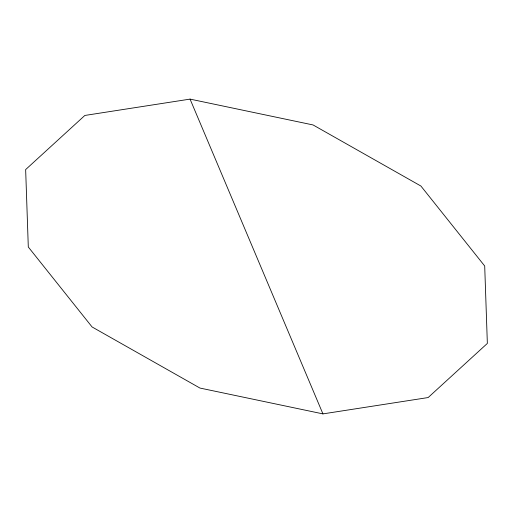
<?xml version="1.0" encoding="UTF-8"?>
<svg xmlns="http://www.w3.org/2000/svg" width="513" height="513" viewBox="0 0 513 513"><rect width="100%" height="100%" fill="white"/><g stroke="black" fill="none" stroke-linecap="round" stroke-linejoin="round"><path stroke-width="0.77" d="M190.06 99.112L84.857 115.451L25.65 169.579L28.298 246.997L92.09 326.967L199.935 388.052L322.94 413.888L428.143 397.549L487.35 343.421L484.702 266.003L420.91 186.033L313.065 124.948L190.06 99.112L322.94 413.888"/></g></svg>
